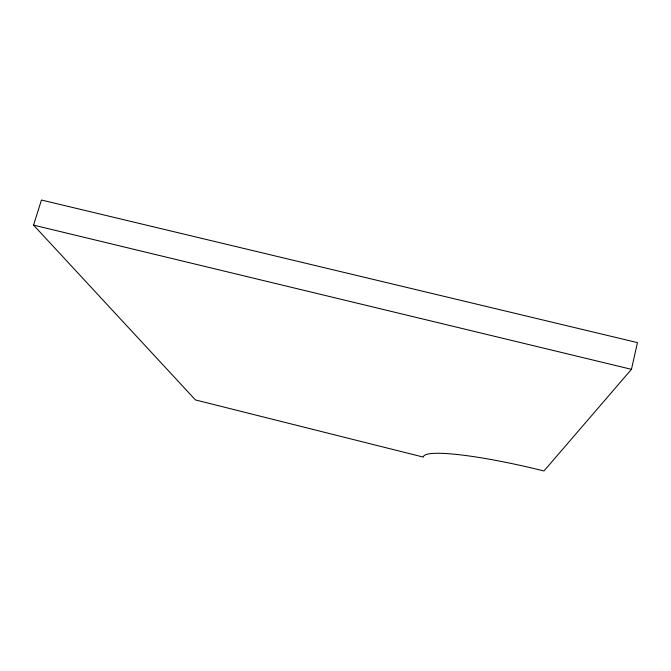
<?xml version="1.0" encoding="UTF-8"?>
<svg xmlns="http://www.w3.org/2000/svg" width="671" height="671" viewBox="0 0 671 671"><rect width="100%" height="100%" fill="white"/><g stroke="black" fill="none" stroke-linecap="round" stroke-linejoin="round"><path stroke-width="1.01" d="M631.461 369.327L637.45 342.613L41.451 200.025L33.55 225.12L195.446 399.933L423.317 457.094A113.953 14.619 13.6 0 1 543.963 470.975L631.461 369.327L33.55 225.12"/></g></svg>
